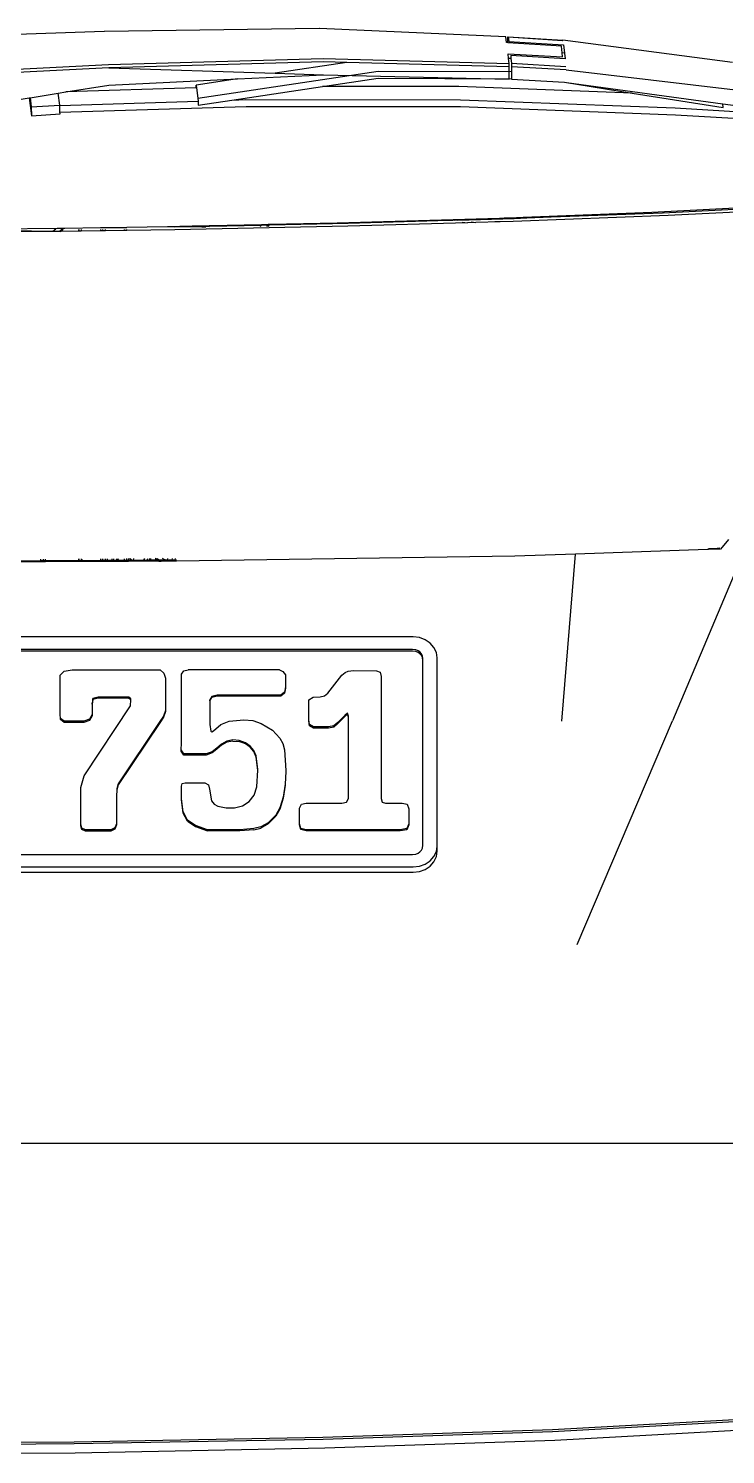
# Model space of a CAD drawing. Header units: metres. Extents: x 54.3 to 102.1, y 17 to 45.8.
# Drawn here: x 92.163 to 92.407, y 34.339 to 34.839 of the extents above; entities that cross this region are included whole.
import ezdxf

# ---------------------------------------------------------------- set-up
doc = ezdxf.new("R2010")
doc.units = ezdxf.units.M
doc.layers.add('Edges', color=7, linetype='Continuous')

# ---------------------------------------------------------------- blocks, each defined once
blk = doc.blocks.new('fr elevation')
for p, q in [((-2.73279, -1.595), (-2.80401, -1.59743)), ((-2.7327, -1.595), (-2.73279, -1.595)), ((-2.65737, -1.59399), (-2.7327, -1.595)), ((-2.65728, -1.59399), (-2.65737, -1.59399)), ((-2.59186, -1.59685), (-2.65728, -1.59399)), ((-2.59153, -1.59895), (-2.59186, -1.59685)), ((-2.59111, -1.59897), (-2.59111, -1.59685)), ((-2.59111, -1.59685), (-2.59102, -1.59685)), ((-2.59102, -1.59685), (-2.59077, -1.59853)), ((-2.59102, -1.59685), (-2.59095, -1.59686)), ((-2.59095, -1.59686), (-2.57185, -1.59819)), ((-2.59095, -1.59686), (-2.57177, -1.59811)), ((-2.59111, -1.59897), (-2.59153, -1.59895)), ((-2.57227, -1.60013), (-2.59111, -1.59897)), ((-2.59077, -1.59853), (-2.57152, -1.5997)), ((-2.572, -1.60255), (-2.57227, -1.60013)), ((-2.57185, -1.59819), (-2.57175, -1.5982)), ((-2.51224, -1.60593), (-2.57177, -1.59811)), ((-2.57152, -1.5997), (-2.57116, -1.60267)), ((-2.80241, -1.61022), (-2.73127, -1.6066)), ((-2.73127, -1.6066), (-2.65594, -1.6045)), ((-2.65585, -1.60567), (-2.73119, -1.60778)), ((-2.64763, -1.6059), (-2.67276, -1.60967)), ((-2.65594, -1.6045), (-2.59069, -1.60626)), ((-2.64763, -1.6059), (-2.65585, -1.60567)), ((-2.5906, -1.60744), (-2.64763, -1.6059)), ((-2.59102, -1.60282), (-2.57185, -1.60391)), ((-2.59086, -1.60447), (-2.59102, -1.60282)), ((-2.59001, -1.60447), (-2.59086, -1.60447)), ((-2.59069, -1.60626), (-2.59086, -1.60447)), ((-2.5906, -1.60744), (-2.59069, -1.60626)), ((-2.57093, -1.60458), (-2.5901, -1.60349)), ((-2.5901, -1.60349), (-2.59001, -1.60447)), ((-2.59001, -1.60447), (-2.58985, -1.60618)), ((-2.58985, -1.60618), (-2.57068, -1.60727)), ((-2.58985, -1.60618), (-2.58976, -1.60744)), ((-2.57185, -1.60256), (-2.572, -1.60255)), ((-2.57185, -1.60391), (-2.572, -1.60255)), ((-2.57116, -1.60267), (-2.57185, -1.60256)), ((-2.57116, -1.60267), (-2.57093, -1.60458)), ((-2.73119, -1.60778), (-2.80232, -1.61139)), ((-2.73119, -1.60778), (-2.67276, -1.60967)), ((-2.73119, -1.61383), (-2.68607, -1.61167)), ((-2.68607, -1.61167), (-2.7005, -1.61383)), ((-2.69991, -1.61846), (-2.6366, -1.60895)), ((-2.68607, -1.61167), (-2.65585, -1.61022)), ((-2.67276, -1.60967), (-2.65585, -1.61022)), ((-2.65618, -1.61434), (-2.6366, -1.61139)), ((-2.65585, -1.61022), (-2.5906, -1.61173)), ((-2.6366, -1.60895), (-2.58976, -1.60909)), ((-2.6366, -1.61139), (-2.58976, -1.6116)), ((-2.5906, -1.61173), (-2.5906, -1.60744)), ((-2.57059, -1.60845), (-2.58976, -1.60744)), ((-2.58976, -1.60744), (-2.58976, -1.60909)), ((-2.58976, -1.60909), (-2.58976, -1.6116)), ((-2.58976, -1.6116), (-2.58976, -1.61173)), ((-2.58976, -1.61173), (-2.57117, -1.61286)), ((-2.57059, -1.60845), (-2.51115, -1.61551)), ((-2.75886, -1.61831), (-2.74893, -1.6167)), ((-2.74893, -1.6167), (-2.74624, -1.61627)), ((-2.74843, -1.62089), (-2.74893, -1.6167)), ((-2.74624, -1.61627), (-2.73119, -1.61383)), ((-2.7005, -1.61485), (-2.74624, -1.61627)), ((-2.7005, -1.61485), (-2.7005, -1.61383)), ((-2.7005, -1.61383), (-2.70037, -1.61485)), ((-2.70037, -1.61485), (-2.7005, -1.61485)), ((-2.70037, -1.61485), (-2.69991, -1.61846)), ((-2.68801, -1.61912), (-2.65618, -1.61434)), ((-2.60835, -1.61434), (-2.65618, -1.61434)), ((-2.54747, -1.61664), (-2.60835, -1.61434)), ((-2.57117, -1.61286), (-2.57051, -1.61291)), ((-2.57117, -1.61286), (-2.54747, -1.61664)), ((-2.57051, -1.61291), (-2.51556, -1.62045)), ((-2.54747, -1.61664), (-2.51552, -1.62173)), ((-2.80232, -1.62535), (-2.75917, -1.61836)), ((-2.75917, -1.61836), (-2.75886, -1.61831)), ((-2.75917, -1.61836), (-2.75835, -1.62459)), ((-2.75886, -1.61831), (-2.75843, -1.62148)), ((-2.75843, -1.62148), (-2.74843, -1.62089)), ((-2.75843, -1.62148), (-2.75835, -1.62459)), ((-2.74842, -1.62106), (-2.74843, -1.62089)), ((-2.74842, -1.62106), (-2.69988, -1.6195)), ((-2.74836, -1.62341), (-2.74842, -1.62106)), ((-2.74836, -1.62341), (-2.68301, -1.6214)), ((-2.69991, -1.61846), (-2.69988, -1.6195)), ((-2.69988, -1.6195), (-2.69983, -1.62089)), ((-2.69983, -1.62089), (-2.68801, -1.61912)), ((-2.68801, -1.61912), (-2.68309, -1.61896)), ((-2.68309, -1.61896), (-2.60776, -1.61904)), ((-2.68301, -1.6214), (-2.60767, -1.6214)), ((-2.60776, -1.61904), (-2.53233, -1.62182)), ((-2.60767, -1.6214), (-2.53225, -1.62426)), ((-2.53233, -1.62182), (-2.467, -1.62577)), ((-2.51552, -1.62173), (-2.51556, -1.62045)), ((-2.51556, -1.62045), (-2.51115, -1.62106)), ((-2.75835, -1.62459), (-2.74834, -1.624)), ((-2.74834, -1.624), (-2.74836, -1.62341)), ((-2.53225, -1.62426), (-2.46692, -1.62812)), ((-2.51131, -1.65711), (-2.54049, -1.65856)), ((-2.485, -1.65722), (-2.53486, -1.65966)), ((-2.67479, -1.66292), (-2.64711, -1.66235)), ((-2.65098, -1.66235), (-2.67474, -1.66285)), ((-2.59397, -1.66066), (-2.65098, -1.66235)), ((-2.60522, -1.66222), (-2.64728, -1.66344)), ((-2.64711, -1.66235), (-2.61169, -1.66128)), ((-2.61169, -1.66128), (-2.61145, -1.66132)), ((-2.61145, -1.66132), (-2.61047, -1.66125)), ((-2.60989, -1.66127), (-2.61047, -1.66125)), ((-2.60989, -1.66127), (-2.60892, -1.66121)), ((-2.60892, -1.66121), (-2.60871, -1.66124)), ((-2.60871, -1.66124), (-2.58892, -1.66066)), ((-2.60716, -1.66194), (-2.60522, -1.66222)), ((-2.60239, -1.66214), (-2.60522, -1.66222)), ((-2.60401, -1.66191), (-2.60239, -1.66214)), ((-2.59383, -1.66189), (-2.60239, -1.66214)), ((-2.59383, -1.66189), (-2.59562, -1.66182)), ((-2.59235, -1.66061), (-2.59397, -1.66066)), ((-2.58917, -1.66176), (-2.59383, -1.66189)), ((-2.58803, -1.66046), (-2.59235, -1.66061)), ((-2.59235, -1.66061), (-2.58751, -1.66061)), ((-2.53486, -1.65966), (-2.58917, -1.66176)), ((-2.58892, -1.66066), (-2.58751, -1.66061)), ((-2.58576, -1.66038), (-2.58803, -1.66046)), ((-2.58803, -1.66046), (-2.58665, -1.66058)), ((-2.58751, -1.66061), (-2.58665, -1.66058)), ((-2.58665, -1.66058), (-2.58448, -1.66049)), ((-2.57966, -1.66016), (-2.58576, -1.66038)), ((-2.58576, -1.66038), (-2.58448, -1.66049)), ((-2.58448, -1.66049), (-2.57583, -1.66016)), ((-2.54049, -1.65856), (-2.57966, -1.66016)), ((-2.57966, -1.66016), (-2.57583, -1.66016)), ((-2.57583, -1.66016), (-2.54963, -1.65915)), ((-2.54963, -1.65915), (-2.55104, -1.65915)), ((-2.54963, -1.65915), (-2.53674, -1.65865)), ((-2.53653, -1.65865), (-2.53674, -1.65865)), ((-2.53653, -1.65865), (-2.53435, -1.65856)), ((-2.53435, -1.65856), (-2.5115, -1.65745)), ((-2.77062, -1.66436), (-2.74932, -1.66411)), ((-2.75394, -1.66532), (-2.77062, -1.66554)), ((-2.75394, -1.66532), (-2.7628, -1.66504)), ((-2.7509, -1.66528), (-2.75394, -1.66532)), ((-2.74982, -1.66448), (-2.7509, -1.66528)), ((-2.74852, -1.66524), (-2.7509, -1.66528)), ((-2.74929, -1.66408), (-2.74932, -1.66411)), ((-2.74929, -1.66408), (-2.74697, -1.66408)), ((-2.74751, -1.66449), (-2.74852, -1.66524)), ((-2.74821, -1.66524), (-2.74852, -1.66524)), ((-2.74821, -1.66524), (-2.74722, -1.66449)), ((-2.7417, -1.66515), (-2.74821, -1.66524)), ((-2.74694, -1.66406), (-2.74697, -1.66408)), ((-2.74694, -1.66406), (-2.74667, -1.66407)), ((-2.74667, -1.66407), (-2.74664, -1.66405)), ((-2.74664, -1.66405), (-2.73413, -1.6639)), ((-2.7417, -1.66452), (-2.7417, -1.66515)), ((-2.7417, -1.66515), (-2.7417, -1.66452)), ((-2.74086, -1.66514), (-2.7417, -1.66515)), ((-2.74086, -1.66452), (-2.74086, -1.66514)), ((-2.73413, -1.66505), (-2.74086, -1.66514)), ((-2.73413, -1.6639), (-2.73413, -1.66392)), ((-2.73413, -1.6639), (-2.73329, -1.66391)), ((-2.73413, -1.66456), (-2.73413, -1.66505)), ((-2.73329, -1.66504), (-2.73413, -1.66505)), ((-2.73329, -1.66391), (-2.73329, -1.66389)), ((-2.73329, -1.66391), (-2.73245, -1.6639)), ((-2.73329, -1.66504), (-2.73329, -1.66456)), ((-2.73245, -1.66503), (-2.73329, -1.66504)), ((-2.73245, -1.66388), (-2.73245, -1.6639)), ((-2.73245, -1.6639), (-2.73234, -1.6639)), ((-2.73245, -1.66457), (-2.73245, -1.66503)), ((-2.73233, -1.66503), (-2.73245, -1.66503)), ((-2.73234, -1.6639), (-2.72572, -1.66382)), ((-2.73234, -1.6639), (-2.73234, -1.66388)), ((-2.73233, -1.66503), (-2.73233, -1.66457)), ((-2.72572, -1.66494), (-2.73233, -1.66503)), ((-2.72572, -1.66382), (-2.72572, -1.66379)), ((-2.72572, -1.66382), (-2.72488, -1.66381)), ((-2.72572, -1.66494), (-2.72572, -1.66461)), ((-2.72488, -1.66493), (-2.72572, -1.66494)), ((-2.71059, -1.66361), (-2.72488, -1.66381)), ((-2.72488, -1.66381), (-2.72488, -1.66378)), ((-2.72488, -1.66493), (-2.72488, -1.66461)), ((-2.70798, -1.6647), (-2.72488, -1.66493)), ((-2.70197, -1.66343), (-2.71059, -1.66361)), ((-2.70798, -1.66361), (-2.71059, -1.66361)), ((-2.64728, -1.66344), (-2.70798, -1.6647)), ((-2.70798, -1.66361), (-2.70086, -1.66346)), ((-2.69975, -1.66338), (-2.70197, -1.66343)), ((-2.70197, -1.66343), (-2.70086, -1.66346)), ((-2.70086, -1.66346), (-2.69978, -1.66344)), ((-2.70086, -1.66346), (-2.6998, -1.66349)), ((-2.69984, -1.66358), (-2.6998, -1.66349)), ((-2.6998, -1.66349), (-2.69978, -1.66344)), ((-2.6998, -1.66349), (-2.69945, -1.6635)), ((-2.69978, -1.66344), (-2.69975, -1.66338)), ((-2.69978, -1.66344), (-2.69942, -1.66343)), ((-2.6994, -1.66337), (-2.69975, -1.66338)), ((-2.69945, -1.6635), (-2.69948, -1.66358)), ((-2.69942, -1.66343), (-2.69945, -1.6635)), ((-2.69945, -1.6635), (-2.69887, -1.66352)), ((-2.6994, -1.66337), (-2.69942, -1.66343)), ((-2.69942, -1.66343), (-2.69883, -1.66342)), ((-2.69881, -1.66336), (-2.6994, -1.66337)), ((-2.69887, -1.66352), (-2.69889, -1.66358)), ((-2.69883, -1.66342), (-2.69887, -1.66352)), ((-2.69887, -1.66352), (-2.69879, -1.66353)), ((-2.69881, -1.66336), (-2.69883, -1.66342)), ((-2.69883, -1.66342), (-2.69872, -1.66342)), ((-2.69883, -1.66358), (-2.69879, -1.66353)), ((-2.69868, -1.66336), (-2.69881, -1.66336)), ((-2.69879, -1.66353), (-2.69872, -1.66342)), ((-2.69879, -1.66353), (-2.69855, -1.66358)), ((-2.69872, -1.66342), (-2.69868, -1.66336)), ((-2.69872, -1.66342), (-2.69843, -1.66341)), ((-2.69839, -1.66335), (-2.69868, -1.66336)), ((-2.69855, -1.66358), (-2.69843, -1.66341)), ((-2.69855, -1.66358), (-2.69803, -1.66358)), ((-2.69839, -1.66335), (-2.69843, -1.66341)), ((-2.69843, -1.66341), (-2.69791, -1.6634)), ((-2.69787, -1.66334), (-2.69839, -1.66335)), ((-2.69803, -1.66358), (-2.69791, -1.6634)), ((-2.69803, -1.66358), (-2.69716, -1.66358)), ((-2.69791, -1.6634), (-2.69787, -1.66334)), ((-2.69791, -1.6634), (-2.69598, -1.66336)), ((-2.69594, -1.6633), (-2.69787, -1.66334)), ((-2.69598, -1.66336), (-2.69613, -1.66357)), ((-2.69594, -1.6633), (-2.69598, -1.66336)), ((-2.69598, -1.66336), (-2.69582, -1.66336)), ((-2.69597, -1.66357), (-2.69582, -1.66336)), ((-2.69578, -1.66329), (-2.69594, -1.6633)), ((-2.69582, -1.66336), (-2.67763, -1.66298)), ((-2.69582, -1.66336), (-2.69578, -1.66329)), ((-2.67758, -1.66291), (-2.69578, -1.66329)), ((-2.67763, -1.66298), (-2.67805, -1.66352)), ((-2.67758, -1.66291), (-2.67763, -1.66298)), ((-2.67763, -1.66298), (-2.67527, -1.66293)), ((-2.67522, -1.66286), (-2.67758, -1.66291)), ((-2.67571, -1.66352), (-2.67527, -1.66293)), ((-2.67527, -1.66293), (-2.67522, -1.66286)), ((-2.67527, -1.66293), (-2.67479, -1.66292)), ((-2.67524, -1.66352), (-2.67479, -1.66292)), ((-2.67474, -1.66285), (-2.67522, -1.66286)), ((-2.67479, -1.66292), (-2.67474, -1.66285)), ((-2.52098, -1.77695), (-2.56732, -1.77851)), ((-2.50753, -1.77594), (-2.53334, -1.83707)), ((-2.52069, -1.77692), (-2.52098, -1.77695)), ((-2.52069, -1.77692), (-2.52096, -1.77692)), ((-2.5167, -1.77645), (-2.52069, -1.77692)), ((-2.51644, -1.77678), (-2.52069, -1.77692)), ((-2.52066, -1.77656), (-2.5167, -1.77645)), ((-2.51358, -1.77342), (-2.51644, -1.77678)), ((-2.75515, -1.78124), (-2.77198, -1.78133)), ((-2.77193, -1.78091), (-2.75515, -1.78082)), ((-2.75515, -1.78028), (-2.75515, -1.78082)), ((-2.75515, -1.78082), (-2.75515, -1.78124)), ((-2.75515, -1.78082), (-2.75431, -1.78082)), ((-2.75431, -1.78124), (-2.75515, -1.78124)), ((-2.75431, -1.78028), (-2.75431, -1.78082)), ((-2.75431, -1.78082), (-2.75347, -1.78081)), ((-2.75431, -1.78082), (-2.75431, -1.78124)), ((-2.75347, -1.78123), (-2.75431, -1.78124)), ((-2.75347, -1.78081), (-2.75347, -1.78028)), ((-2.75347, -1.78081), (-2.7417, -1.78075)), ((-2.75347, -1.78123), (-2.75347, -1.78081)), ((-2.7417, -1.78117), (-2.75347, -1.78123)), ((-2.7417, -1.78022), (-2.7417, -1.78075)), ((-2.7417, -1.78117), (-2.7417, -1.78022)), ((-2.7417, -1.78075), (-2.74086, -1.78074)), ((-2.7417, -1.78075), (-2.7417, -1.78117)), ((-2.74101, -1.78117), (-2.7417, -1.78117)), ((-2.74101, -1.78117), (-2.74086, -1.78084)), ((-2.74086, -1.78116), (-2.74101, -1.78117)), ((-2.74086, -1.78022), (-2.74086, -1.78074)), ((-2.74086, -1.78084), (-2.74081, -1.78074)), ((-2.74086, -1.78074), (-2.74086, -1.78084)), ((-2.74086, -1.78074), (-2.74081, -1.78074)), ((-2.74086, -1.78084), (-2.74086, -1.78116)), ((-2.73413, -1.78113), (-2.74086, -1.78116)), ((-2.74081, -1.78074), (-2.74056, -1.78022)), ((-2.74081, -1.78074), (-2.73413, -1.78071)), ((-2.73413, -1.78019), (-2.73413, -1.78071)), ((-2.73413, -1.78071), (-2.73329, -1.7807)), ((-2.73413, -1.78071), (-2.73413, -1.78113)), ((-2.73329, -1.78112), (-2.73413, -1.78113)), ((-2.73329, -1.7807), (-2.73329, -1.78018)), ((-2.73329, -1.78112), (-2.73329, -1.7807)), ((-2.73329, -1.7807), (-2.73245, -1.7807)), ((-2.73245, -1.78112), (-2.73329, -1.78112)), ((-2.73245, -1.78018), (-2.73245, -1.7807)), ((-2.73245, -1.7807), (-2.73162, -1.78069)), ((-2.73245, -1.7807), (-2.73245, -1.78112)), ((-2.73162, -1.78112), (-2.73245, -1.78112)), ((-2.73162, -1.78069), (-2.73162, -1.78017)), ((-2.73162, -1.78112), (-2.73162, -1.78069)), ((-2.73162, -1.78069), (-2.73019, -1.78069)), ((-2.73023, -1.78111), (-2.73162, -1.78112)), ((-2.73019, -1.78069), (-2.73023, -1.78111)), ((-2.72972, -1.78111), (-2.73023, -1.78111)), ((-2.73013, -1.78017), (-2.73019, -1.78069)), ((-2.73019, -1.78069), (-2.72967, -1.78068)), ((-2.72967, -1.78068), (-2.72972, -1.78111)), ((-2.72848, -1.7811), (-2.72972, -1.78111)), ((-2.72961, -1.78016), (-2.72967, -1.78068)), ((-2.72967, -1.78068), (-2.72844, -1.78068)), ((-2.72848, -1.7811), (-2.72844, -1.78068)), ((-2.72807, -1.7811), (-2.72848, -1.7811)), ((-2.72844, -1.78068), (-2.72837, -1.78016)), ((-2.72844, -1.78068), (-2.72798, -1.78068)), ((-2.72807, -1.7811), (-2.72798, -1.78068)), ((-2.72803, -1.7811), (-2.72807, -1.7811)), ((-2.72798, -1.78068), (-2.72803, -1.7811)), ((-2.72572, -1.78108), (-2.72803, -1.7811)), ((-2.72792, -1.78016), (-2.72798, -1.78068)), ((-2.72798, -1.78068), (-2.72796, -1.78016)), ((-2.72798, -1.78068), (-2.72572, -1.78066)), ((-2.72572, -1.78066), (-2.72572, -1.78015)), ((-2.72572, -1.78108), (-2.72572, -1.78066)), ((-2.72572, -1.78066), (-2.72488, -1.78066)), ((-2.72488, -1.78108), (-2.72572, -1.78108)), ((-2.72488, -1.78066), (-2.72488, -1.78014)), ((-2.72488, -1.78108), (-2.72488, -1.78066)), ((-2.72488, -1.78066), (-2.72426, -1.78066)), ((-2.72431, -1.78108), (-2.72488, -1.78108)), ((-2.72431, -1.78108), (-2.72426, -1.78066)), ((-2.72376, -1.78107), (-2.72431, -1.78108)), ((-2.72426, -1.78066), (-2.7242, -1.78014)), ((-2.72426, -1.78066), (-2.72371, -1.78065)), ((-2.72366, -1.78027), (-2.72382, -1.78014)), ((-2.72371, -1.78065), (-2.72376, -1.78107)), ((-2.72273, -1.78107), (-2.72376, -1.78107)), ((-2.72366, -1.78027), (-2.72371, -1.78065)), ((-2.72371, -1.78065), (-2.72322, -1.78065)), ((-2.72364, -1.78014), (-2.72366, -1.78027)), ((-2.72322, -1.78065), (-2.72366, -1.78027)), ((-2.72273, -1.78107), (-2.72322, -1.78065)), ((-2.72322, -1.78065), (-2.72253, -1.78065)), ((-2.72259, -1.78107), (-2.72273, -1.78107)), ((-2.72259, -1.78107), (-2.72253, -1.78065)), ((-2.71905, -1.78105), (-2.72259, -1.78107)), ((-2.72253, -1.78065), (-2.72247, -1.78013)), ((-2.72253, -1.78065), (-2.71885, -1.78063)), ((-2.71905, -1.78105), (-2.71885, -1.78063)), ((-2.718, -1.78104), (-2.71905, -1.78105)), ((-2.71885, -1.78063), (-2.7186, -1.78011)), ((-2.71885, -1.78063), (-2.71779, -1.78062)), ((-2.718, -1.78104), (-2.71779, -1.78062)), ((-2.71721, -1.78104), (-2.718, -1.78104)), ((-2.71779, -1.78062), (-2.71755, -1.78011)), ((-2.71779, -1.78062), (-2.71701, -1.78062)), ((-2.71701, -1.78062), (-2.71721, -1.78104)), ((-2.71648, -1.78103), (-2.71721, -1.78104)), ((-2.71677, -1.7801), (-2.71701, -1.78062)), ((-2.71701, -1.78062), (-2.71648, -1.78061)), ((-2.71648, -1.78061), (-2.71648, -1.7801)), ((-2.71648, -1.78061), (-2.71412, -1.7806)), ((-2.71648, -1.78103), (-2.71648, -1.78061)), ((-2.71348, -1.78102), (-2.71648, -1.78103)), ((-2.7149, -1.7801), (-2.71485, -1.7801)), ((-2.71412, -1.7806), (-2.71485, -1.7801)), ((-2.71428, -1.78009), (-2.7135, -1.7806)), ((-2.71412, -1.7806), (-2.71408, -1.7806)), ((-2.71408, -1.7806), (-2.71348, -1.78102)), ((-2.71408, -1.7806), (-2.7135, -1.7806)), ((-2.7135, -1.7806), (-2.71159, -1.78059)), ((-2.7135, -1.7806), (-2.71286, -1.78102)), ((-2.71348, -1.78102), (-2.71286, -1.78102)), ((-2.71096, -1.78101), (-2.71286, -1.78102)), ((-2.71159, -1.78059), (-2.71234, -1.78008)), ((-2.71159, -1.78059), (-2.71071, -1.78058)), ((-2.71096, -1.78101), (-2.71159, -1.78059)), ((-2.71077, -1.781), (-2.71096, -1.78101)), ((-2.71071, -1.78058), (-2.71077, -1.781)), ((-2.70907, -1.781), (-2.71077, -1.781)), ((-2.71065, -1.78008), (-2.71071, -1.78058)), ((-2.71071, -1.78058), (-2.70902, -1.78058)), ((-2.70902, -1.78058), (-2.70907, -1.781)), ((-2.70902, -1.781), (-2.70907, -1.781)), ((-2.70895, -1.78007), (-2.70902, -1.78058)), ((-2.70902, -1.781), (-2.70897, -1.78057)), ((-2.70902, -1.78058), (-2.70897, -1.78057)), ((-2.70793, -1.78099), (-2.70902, -1.781)), ((-2.70897, -1.78057), (-2.7089, -1.78007)), ((-2.70897, -1.78057), (-2.70787, -1.78057)), ((-2.70793, -1.78099), (-2.70787, -1.78057)), ((-2.70739, -1.78099), (-2.70793, -1.78099)), ((-2.70787, -1.78057), (-2.70781, -1.78006)), ((-2.70787, -1.78057), (-2.70747, -1.78057)), ((-2.58867, -1.77922), (-2.70739, -1.78099)), ((-2.56732, -1.77851), (-2.58867, -1.77922)), ((-2.57219, -1.83724), (-2.56732, -1.77851)), ((-2.6243, -1.80762), (-3.04408, -1.80762)), ((-2.62463, -1.81202), (-3.04375, -1.81202)), ((-2.62344, -1.81216), (-2.62463, -1.81202)), ((-2.62213, -1.80787), (-2.6243, -1.80762)), ((-2.62264, -1.81245), (-2.62344, -1.81216)), ((-2.62195, -1.81291), (-2.62264, -1.81245)), ((-2.6201, -1.8086), (-2.62213, -1.80787)), ((-2.61836, -1.80977), (-2.6201, -1.8086)), ((-2.61703, -1.81129), (-2.61836, -1.80977)), ((-2.61619, -1.81306), (-2.61703, -1.81129)), ((-2.62463, -1.81263), (-3.00966, -1.81263)), ((-2.62344, -1.81277), (-2.62463, -1.81263)), ((-2.62264, -1.81306), (-2.62344, -1.81277)), ((-2.62195, -1.81352), (-2.62264, -1.81306)), ((-2.62143, -1.81351), (-2.62195, -1.81291)), ((-2.62143, -1.81412), (-2.62195, -1.81352)), ((-2.6211, -1.81421), (-2.62143, -1.81351)), ((-2.6211, -1.81482), (-2.62143, -1.81412)), ((-2.62094, -1.81525), (-2.6211, -1.81421)), ((-2.62094, -1.81586), (-2.6211, -1.81482)), ((-2.62094, -1.81586), (-2.62094, -1.81525)), ((-2.62094, -1.88076), (-2.62094, -1.81586)), ((-2.6159, -1.81496), (-2.61619, -1.81306)), ((-2.6159, -1.88105), (-2.6159, -1.81496)), ((-2.7483, -1.82105), (-2.74691, -1.8197)), ((-2.7483, -1.83481), (-2.7483, -1.82105)), ((-2.74691, -1.8197), (-2.74408, -1.81912)), ((-2.74408, -1.81912), (-2.71313, -1.81912)), ((-2.71313, -1.81912), (-2.7119, -1.82036)), ((-2.7119, -1.82036), (-2.71129, -1.82208)), ((-2.71129, -1.82208), (-2.71129, -1.83343)), ((-2.70569, -1.8207), (-2.70484, -1.81951)), ((-2.70569, -1.84492), (-2.70569, -1.8207)), ((-2.70484, -1.81951), (-2.70332, -1.81912)), ((-2.67132, -1.81912), (-2.70332, -1.81912)), ((-2.67132, -1.81912), (-2.67007, -1.81979)), ((-2.67007, -1.81979), (-2.66921, -1.82093)), ((-2.66921, -1.82093), (-2.66921, -1.82519)), ((-2.65436, -1.82738), (-2.64936, -1.8211)), ((-2.64936, -1.8211), (-2.64822, -1.82008)), ((-2.64822, -1.82008), (-2.64719, -1.81966)), ((-2.64719, -1.81966), (-2.64528, -1.81945)), ((-2.64528, -1.81945), (-2.63724, -1.81952)), ((-2.63724, -1.81952), (-2.63596, -1.82004)), ((-2.63596, -1.82004), (-2.63553, -1.82156)), ((-2.63553, -1.82156), (-2.63553, -1.86433)), ((-2.66948, -1.82698), (-2.67079, -1.82804)), ((-2.66948, -1.82739), (-2.67079, -1.82845)), ((-2.66921, -1.82519), (-2.66948, -1.82698)), ((-2.66921, -1.8256), (-2.66948, -1.82739)), ((-2.66948, -1.82739), (-2.66948, -1.82698)), ((-2.66921, -1.82519), (-2.66921, -1.8256)), ((-2.65548, -1.82832), (-2.65436, -1.82738)), ((-2.73987, -1.85638), (-2.72354, -1.83184)), ((-2.73677, -1.82922), (-2.7371, -1.83084)), ((-2.73677, -1.82963), (-2.7371, -1.83124)), ((-2.7371, -1.83124), (-2.7371, -1.83084)), ((-2.7371, -1.83124), (-2.7371, -1.8349)), ((-2.735, -1.82876), (-2.73677, -1.82922)), ((-2.735, -1.82917), (-2.73677, -1.82963)), ((-2.73677, -1.82963), (-2.73677, -1.82922)), ((-2.72538, -1.82876), (-2.735, -1.82876)), ((-2.72538, -1.82917), (-2.735, -1.82917)), ((-2.72418, -1.82882), (-2.72538, -1.82876)), ((-2.72418, -1.82922), (-2.72538, -1.82917)), ((-2.72347, -1.82935), (-2.72418, -1.82882)), ((-2.72418, -1.82922), (-2.72418, -1.82882)), ((-2.72348, -1.82975), (-2.72418, -1.82922)), ((-2.72354, -1.83184), (-2.72348, -1.82975)), ((-2.72348, -1.82975), (-2.72347, -1.82935)), ((-2.69506, -1.8285), (-2.69568, -1.82966)), ((-2.69568, -1.83006), (-2.69506, -1.82891)), ((-2.69568, -1.83006), (-2.69568, -1.82966)), ((-2.69568, -1.83006), (-2.69568, -1.83838)), ((-2.69318, -1.82804), (-2.69506, -1.8285)), ((-2.69318, -1.82845), (-2.69506, -1.82891)), ((-2.69506, -1.82891), (-2.69506, -1.8285)), ((-2.67079, -1.82804), (-2.69318, -1.82804)), ((-2.67079, -1.82845), (-2.69318, -1.82845)), ((-2.67079, -1.82845), (-2.67079, -1.82804)), ((-2.66095, -1.82966), (-2.65943, -1.82883)), ((-2.66095, -1.83671), (-2.66095, -1.82966)), ((-2.65943, -1.82883), (-2.657, -1.82871)), ((-2.657, -1.82871), (-2.65548, -1.82832)), ((-2.74813, -1.83622), (-2.7483, -1.83481)), ((-2.74685, -1.83723), (-2.74813, -1.83622)), ((-2.74813, -1.83663), (-2.74813, -1.83622)), ((-2.74685, -1.83764), (-2.74813, -1.83663)), ((-2.74, -1.83723), (-2.74685, -1.83723)), ((-2.74685, -1.83764), (-2.74685, -1.83723)), ((-2.73796, -1.83653), (-2.74, -1.83723)), ((-2.73796, -1.83694), (-2.74, -1.83764)), ((-2.7371, -1.8349), (-2.73796, -1.83653)), ((-2.7371, -1.8353), (-2.73796, -1.83694)), ((-2.73796, -1.83694), (-2.73796, -1.83653)), ((-2.7371, -1.8349), (-2.7371, -1.8353)), ((-2.71327, -1.83737), (-2.72788, -1.8592)), ((-2.71198, -1.83539), (-2.71327, -1.83737)), ((-2.71198, -1.8358), (-2.71327, -1.83778)), ((-2.71129, -1.83343), (-2.71198, -1.83539)), ((-2.71129, -1.83384), (-2.71198, -1.8358)), ((-2.71129, -1.83343), (-2.71129, -1.83384)), ((-2.69186, -1.83832), (-2.6889, -1.83717)), ((-2.6889, -1.83717), (-2.68383, -1.83671)), ((-2.68383, -1.83671), (-2.68065, -1.837)), ((-2.68065, -1.837), (-2.67771, -1.83798)), ((-2.66095, -1.83712), (-2.66095, -1.83671)), ((-2.66069, -1.8384), (-2.66095, -1.83671)), ((-2.66069, -1.83881), (-2.66095, -1.83712)), ((-2.64831, -1.83516), (-2.65081, -1.83766)), ((-2.64831, -1.83556), (-2.65081, -1.83807)), ((-2.64745, -1.83438), (-2.64831, -1.83516)), ((-2.64745, -1.83479), (-2.64831, -1.83556)), ((-2.64699, -1.83539), (-2.64745, -1.83438)), ((-2.64745, -1.83479), (-2.64745, -1.83438)), ((-2.64699, -1.83579), (-2.64745, -1.83479)), ((-2.64699, -1.83579), (-2.64699, -1.83539)), ((-2.64699, -1.86433), (-2.64699, -1.83579)), ((-2.56672, -1.9156), (-2.53334, -1.83707)), ((-2.74, -1.83764), (-2.74685, -1.83764)), ((-2.71327, -1.83778), (-2.72788, -1.85961)), ((-2.69568, -1.83838), (-2.69544, -1.84075)), ((-2.69544, -1.84075), (-2.69503, -1.84098)), ((-2.69503, -1.84098), (-2.69443, -1.84056)), ((-2.69443, -1.84056), (-2.69186, -1.83832)), ((-2.67771, -1.83798), (-2.67369, -1.84032)), ((-2.67369, -1.84032), (-2.67119, -1.84313)), ((-2.65937, -1.83922), (-2.66069, -1.8384)), ((-2.66069, -1.83881), (-2.66069, -1.8384)), ((-2.65937, -1.83962), (-2.66069, -1.83881)), ((-2.6541, -1.83922), (-2.65937, -1.83922)), ((-2.65937, -1.83962), (-2.65937, -1.83922)), ((-2.6541, -1.83962), (-2.65937, -1.83962)), ((-2.65216, -1.83888), (-2.6541, -1.83922)), ((-2.65216, -1.83929), (-2.6541, -1.83962)), ((-2.65081, -1.83766), (-2.65216, -1.83888)), ((-2.65081, -1.83807), (-2.65216, -1.83929)), ((-2.65216, -1.83929), (-2.65216, -1.83888)), ((-2.70582, -1.84729), (-2.70569, -1.84492)), ((-2.7058, -1.84732), (-2.70582, -1.84729)), ((-2.70582, -1.84769), (-2.7058, -1.84732)), ((-2.7049, -1.84869), (-2.7058, -1.84732)), ((-2.69323, -1.84663), (-2.69487, -1.84794)), ((-2.69323, -1.84704), (-2.69487, -1.84835)), ((-2.69167, -1.84523), (-2.69323, -1.84663)), ((-2.69167, -1.84564), (-2.69323, -1.84704)), ((-2.68979, -1.84423), (-2.69167, -1.84523)), ((-2.68979, -1.84463), (-2.69167, -1.84564)), ((-2.68767, -1.84377), (-2.68979, -1.84423)), ((-2.68767, -1.84417), (-2.68979, -1.84463)), ((-2.6854, -1.844), (-2.68767, -1.84377)), ((-2.68767, -1.84417), (-2.6854, -1.8444)), ((-2.68326, -1.84477), (-2.6854, -1.844)), ((-2.68326, -1.84518), (-2.6854, -1.8444)), ((-2.68156, -1.84595), (-2.68326, -1.84477)), ((-2.68156, -1.84636), (-2.68326, -1.84518)), ((-2.68031, -1.84751), (-2.68156, -1.84595)), ((-2.68031, -1.84791), (-2.68156, -1.84636)), ((-2.67952, -1.8494), (-2.68031, -1.84751)), ((-2.67119, -1.84313), (-2.67012, -1.84506)), ((-2.67012, -1.84506), (-2.66954, -1.84726)), ((-2.66954, -1.84726), (-2.66908, -1.85449)), ((-2.7049, -1.8491), (-2.70582, -1.84769)), ((-2.697, -1.84869), (-2.7049, -1.84869)), ((-2.7049, -1.8491), (-2.7049, -1.84869)), ((-2.697, -1.8491), (-2.7049, -1.8491)), ((-2.69487, -1.84794), (-2.697, -1.84869)), ((-2.69487, -1.84835), (-2.697, -1.8491)), ((-2.67952, -1.8498), (-2.68031, -1.84791)), ((-2.67883, -1.85415), (-2.67952, -1.8494)), ((-2.67885, -1.85442), (-2.67952, -1.8498)), ((-2.74105, -1.86044), (-2.73987, -1.85638)), ((-2.67925, -1.86021), (-2.67885, -1.85442)), ((-2.67885, -1.85442), (-2.67883, -1.85415)), ((-2.66908, -1.8549), (-2.66925, -1.85928)), ((-2.66908, -1.85449), (-2.66909, -1.85476)), ((-2.66909, -1.85476), (-2.66908, -1.8549)), ((-2.74105, -1.87354), (-2.74105, -1.86044)), ((-2.72844, -1.86136), (-2.72854, -1.86349)), ((-2.72788, -1.8592), (-2.72844, -1.86095)), ((-2.72788, -1.85961), (-2.72844, -1.86136)), ((-2.72844, -1.86095), (-2.72844, -1.86136)), ((-2.70569, -1.86006), (-2.70543, -1.85906)), ((-2.70569, -1.86441), (-2.70569, -1.86006)), ((-2.70543, -1.85906), (-2.70438, -1.8588)), ((-2.70438, -1.8588), (-2.69753, -1.8588)), ((-2.69753, -1.8588), (-2.69618, -1.8596)), ((-2.69618, -1.8596), (-2.69582, -1.8611)), ((-2.69582, -1.8611), (-2.69515, -1.86517)), ((-2.68021, -1.8632), (-2.67925, -1.86021)), ((-2.66925, -1.85928), (-2.67, -1.86387)), ((-2.66925, -1.85968), (-2.67, -1.86427)), ((-2.66925, -1.85928), (-2.66925, -1.85968)), ((-2.72854, -1.86349), (-2.72854, -1.8732)), ((-2.70569, -1.86482), (-2.70569, -1.86441)), ((-2.70508, -1.86904), (-2.70569, -1.86441)), ((-2.70508, -1.86945), (-2.70569, -1.86482)), ((-2.69515, -1.86517), (-2.69424, -1.86639)), ((-2.69424, -1.86639), (-2.69295, -1.86706)), ((-2.69295, -1.86706), (-2.68999, -1.86759)), ((-2.68999, -1.86759), (-2.68704, -1.86758)), ((-2.68704, -1.86758), (-2.6843, -1.8669)), ((-2.6843, -1.8669), (-2.68195, -1.86544)), ((-2.68195, -1.86544), (-2.68021, -1.8632)), ((-2.67, -1.86387), (-2.67116, -1.86769)), ((-2.67, -1.86427), (-2.67116, -1.8681)), ((-2.66427, -1.86772), (-2.66355, -1.86637)), ((-2.66355, -1.86637), (-2.6619, -1.866)), ((-2.6619, -1.866), (-2.64936, -1.866)), ((-2.64936, -1.866), (-2.64771, -1.86564)), ((-2.64771, -1.86564), (-2.64699, -1.86433)), ((-2.63553, -1.86433), (-2.63517, -1.86564)), ((-2.63517, -1.86564), (-2.63408, -1.866)), ((-2.63408, -1.866), (-2.62819, -1.866)), ((-2.62819, -1.866), (-2.62641, -1.86637)), ((-2.62641, -1.86637), (-2.62582, -1.86795)), ((-2.70352, -1.87193), (-2.70508, -1.86904)), ((-2.70352, -1.87234), (-2.70508, -1.86945)), ((-2.70076, -1.87379), (-2.70352, -1.87193)), ((-2.70352, -1.87234), (-2.70076, -1.87419)), ((-2.67251, -1.87017), (-2.67527, -1.87285)), ((-2.67527, -1.87326), (-2.67251, -1.87058)), ((-2.67116, -1.86769), (-2.67251, -1.87017)), ((-2.67116, -1.8681), (-2.67251, -1.87058)), ((-2.66427, -1.87325), (-2.66427, -1.86772)), ((-2.62582, -1.86795), (-2.62582, -1.87325)), ((-2.74105, -1.87395), (-2.74105, -1.87354)), ((-2.74063, -1.87481), (-2.74105, -1.87354)), ((-2.74063, -1.87522), (-2.74105, -1.87395)), ((-2.73934, -1.87538), (-2.74063, -1.87481)), ((-2.74063, -1.87522), (-2.74063, -1.87481)), ((-2.73934, -1.87579), (-2.74063, -1.87522)), ((-2.73052, -1.87538), (-2.73934, -1.87538)), ((-2.73052, -1.87579), (-2.73934, -1.87579)), ((-2.72904, -1.87466), (-2.73052, -1.87538)), ((-2.72904, -1.87507), (-2.73052, -1.87579)), ((-2.72854, -1.8732), (-2.72904, -1.87466)), ((-2.72854, -1.8736), (-2.72904, -1.87507)), ((-2.72904, -1.87507), (-2.72904, -1.87466)), ((-2.72854, -1.8732), (-2.72854, -1.8736)), ((-2.69657, -1.87533), (-2.70076, -1.87379)), ((-2.70076, -1.87419), (-2.69657, -1.87573)), ((-2.68525, -1.87533), (-2.69657, -1.87533)), ((-2.68525, -1.87573), (-2.69657, -1.87573)), ((-2.68032, -1.87491), (-2.68525, -1.87533)), ((-2.68032, -1.87532), (-2.68525, -1.87573)), ((-2.67784, -1.87435), (-2.68032, -1.87491)), ((-2.68032, -1.87532), (-2.67784, -1.87475)), ((-2.67527, -1.87285), (-2.67784, -1.87435)), ((-2.67527, -1.87326), (-2.67784, -1.87475)), ((-2.66427, -1.87366), (-2.66427, -1.87325)), ((-2.66375, -1.87487), (-2.66427, -1.87325)), ((-2.66375, -1.87527), (-2.66427, -1.87366)), ((-2.6619, -1.87533), (-2.66375, -1.87487)), ((-2.66375, -1.87527), (-2.66375, -1.87487)), ((-2.6619, -1.87573), (-2.66375, -1.87527)), ((-2.62885, -1.87533), (-2.6619, -1.87533)), ((-2.62885, -1.87573), (-2.6619, -1.87573)), ((-2.62658, -1.87492), (-2.62885, -1.87533)), ((-2.62658, -1.87533), (-2.62885, -1.87573)), ((-2.62582, -1.87325), (-2.62658, -1.87492)), ((-2.62582, -1.87366), (-2.62658, -1.87533)), ((-2.62658, -1.87533), (-2.62658, -1.87492)), ((-2.62582, -1.87325), (-2.62582, -1.87366)), ((-2.62195, -1.8831), (-2.62143, -1.8825)), ((-2.62143, -1.8825), (-2.6211, -1.8818)), ((-2.6211, -1.8818), (-2.62094, -1.88076)), ((-2.61619, -1.88295), (-2.6159, -1.88105)), ((-2.6159, -1.88288), (-2.6159, -1.88105)), ((-3.00966, -1.88398), (-2.62463, -1.88398)), ((-2.62463, -1.88398), (-2.62344, -1.88385)), ((-2.62344, -1.88385), (-2.62264, -1.88356)), ((-2.62264, -1.88356), (-2.62195, -1.8831)), ((-2.62213, -1.88814), (-2.6201, -1.88741)), ((-2.6201, -1.88741), (-2.61836, -1.88624)), ((-2.61836, -1.88624), (-2.61703, -1.88472)), ((-2.61836, -1.88807), (-2.61703, -1.88655)), ((-2.61703, -1.88472), (-2.61619, -1.88295)), ((-2.61703, -1.88655), (-2.61619, -1.88478)), ((-2.61619, -1.88478), (-2.6159, -1.88288)), ((-3.04408, -1.88839), (-2.6243, -1.88839)), ((-3.04408, -1.89022), (-2.6243, -1.89022)), ((-2.6243, -1.88839), (-2.62213, -1.88814)), ((-2.6243, -1.89022), (-2.62213, -1.88997)), ((-2.62213, -1.88997), (-2.6201, -1.88924)), ((-2.6201, -1.88924), (-2.61836, -1.88807)), ((-2.46221, -1.98548), (-3.17557, -1.98559)), ((-2.57547, -2.08595), (-2.50509, -2.08209)), ((-2.50509, -2.08284), (-2.57538, -2.08671)), ((-2.65602, -2.08865), (-2.57547, -2.08595)), ((-2.57541, -2.08671), (-2.65594, -2.0894)), ((-2.57541, -2.08671), (-2.57538, -2.08671)), ((-2.50433, -2.08595), (-2.57463, -2.08982)), ((-2.83419, -2.09083), (-2.74338, -2.09024)), ((-2.74338, -2.091), (-2.83419, -2.0915)), ((-2.74338, -2.09024), (-2.65602, -2.08865)), ((-2.65594, -2.0894), (-2.74338, -2.091)), ((-2.65535, -2.09251), (-2.74305, -2.09419)), ((-2.57463, -2.08982), (-2.65535, -2.09251)), ((-2.74305, -2.09419), (-2.83419, -2.0947))]:
    blk.add_line(p, q)

msp = doc.modelspace()

# ---------------------------------------------------------------- block references
at = {"layer": 'Edges'}
msp.add_blockref('fr elevation', (94.92205, 36.43321), dxfattribs=at)

doc.saveas('drawing.dxf')
